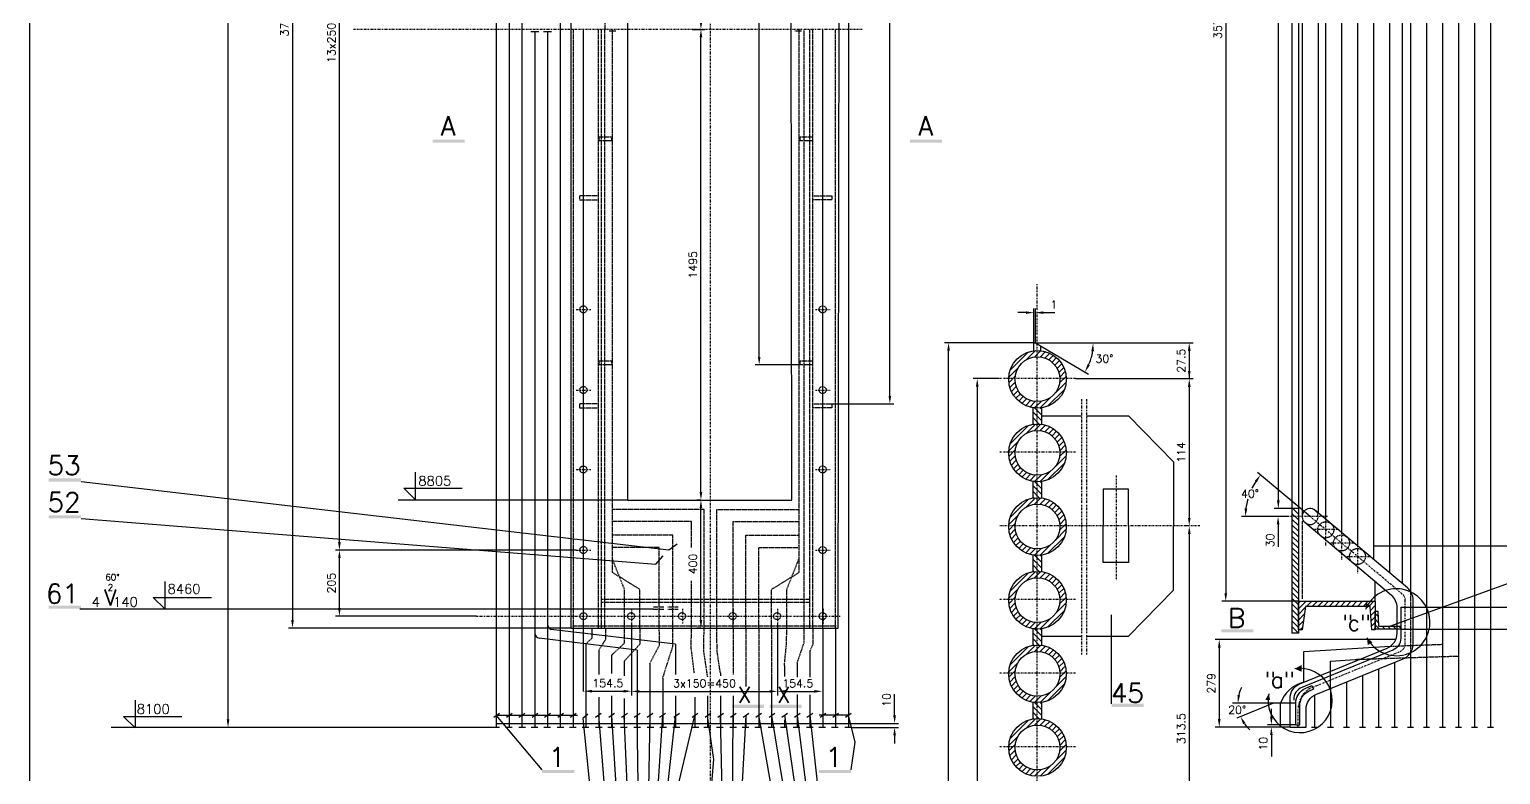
# Model space of a CAD drawing. Extents: x 5 to 1183, y 5 to 835.
# Drawn here: x 5 to 464.7, y 252.5 to 485.2 of the extents above; entities that cross this region are included whole.
import ezdxf
from ezdxf.enums import TextEntityAlignment as Align

# ---------------------------------------------------------------- set-up
doc = ezdxf.new("R2010")
doc.units = 0
doc.header["$MEASUREMENT"] = 0
doc.linetypes.add('DASHDOT', pattern=[1, 0.5, -0.25, 0, -0.25])
doc.linetypes.add('HIDDEN', pattern=[0.375, 0.25, -0.125])
doc.layers.get('0').update_dxf_attribs({"linetype": 'CONTINUOUS'})
for name, color, linetype in [('CIENKA', 3, 'CONTINUOUS'), ('KRESKA', 6, 'HIDDEN'), ('OSIE', 1, 'DASHDOT')]:
    doc.layers.add(name, color=color, linetype=linetype)
doc.styles.add('ROMANS', font='romans')

# ---------------------------------------------------------------- blocks, each defined once
blk = doc.blocks.new('*X46')
at = {"color": 0}
for p, q in [((311.46, 125.85), (317.15, 131.53)), ((316.36, 128.98), (319.36, 131.97)), ((319.09, 129.94), (321.08, 131.93)), ((320.86, 129.94), (322.55, 131.63)), ((322.3, 129.61), (323.83, 131.14)), ((323.51, 129.05), (324.96, 130.51)), ((324.54, 128.32), (325.96, 129.74)), ((325.42, 127.43), (326.84, 128.85)), ((311.02, 123.64), (314.02, 126.64)), ((326.13, 126.37), (327.59, 127.83)), ((326.66, 125.14), (328.21, 126.68)), ((326.97, 123.67), (328.68, 125.38)), ((311.07, 121.91), (313.06, 123.91)), ((311.37, 120.45), (313.05, 122.13)), ((311.86, 119.17), (313.39, 120.7)), ((323.17, 114.57), (328.42, 119.83)), ((325.51, 118.69), (328.96, 122.13)), ((326.9, 121.84), (328.96, 123.89)), ((312.49, 118.04), (313.94, 119.49)), ((313.26, 117.04), (314.68, 118.45)), ((314.15, 116.16), (315.57, 117.58)), ((315.16, 115.41), (316.62, 116.87)), ((316.31, 114.79), (317.86, 116.33)), ((317.61, 114.32), (319.32, 116.03)), ((319.1, 114.04), (321.15, 116.09)), ((320.87, 114.04), (324.31, 117.48))]:
    blk.add_line(p, q, dxfattribs=at)
blk = doc.blocks.new('*X48')
at = {"color": 0}
for p, q in [((321.35, 109.99), (318.65, 112.68)), ((320.57, 108.99), (318.65, 110.91)), ((321.35, 111.76), (319.06, 114.05)), ((321.35, 113.52), (320.83, 114.04)), ((318.86, 108.94), (318.65, 109.15))]:
    blk.add_line(p, q, dxfattribs=at)
blk = doc.blocks.new('*X54')
at = {"color": 0}
for p, q in [((401.54, 304.31), (403.92, 306.69)), ((401.54, 306.08), (402.15, 306.69)), ((401.54, 302.54), (403.67, 304.68)), ((404.06, 305.07), (405.68, 306.69)), ((405.83, 305.07), (407.45, 306.69)), ((407.6, 305.07), (409.22, 306.69)), ((409.37, 305.07), (410.99, 306.69)), ((411.13, 305.07), (412.75, 306.69)), ((412.9, 305.07), (414.52, 306.69)), ((414.67, 305.07), (416.29, 306.69)), ((416.44, 305.07), (418.06, 306.69)), ((418.2, 305.07), (419.83, 306.69)), ((419.97, 305.07), (421.59, 306.69)), ((421.74, 305.07), (423.36, 306.69)), ((423.51, 305.07), (425.13, 306.69)), ((424.03, 303.82), (425.55, 305.34)), ((424.16, 302.18), (425.55, 303.57)), ((401.54, 300.77), (403.38, 302.62)), ((401.54, 299.01), (403.1, 300.57)), ((424.29, 300.55), (425.55, 301.8)), ((424.42, 298.91), (425.55, 300.03)), ((402.02, 297.72), (402.81, 298.51)), ((425, 297.72), (425.55, 298.27))]:
    blk.add_line(p, q, dxfattribs=at)
blk = doc.blocks.new('*X55')
at = {"color": 0}
for p, q in [((401.54, 333.85), (399.75, 335.64)), ((401.54, 335.62), (401.52, 335.64)), ((401.54, 332.09), (399.51, 334.11)), ((401.54, 330.32), (399.51, 332.34)), ((401.54, 328.55), (399.51, 330.57)), ((401.54, 326.78), (399.51, 328.81)), ((401.54, 325.02), (399.51, 327.04)), ((401.54, 323.25), (399.51, 325.27)), ((401.54, 321.48), (399.51, 323.5)), ((401.54, 319.71), (399.51, 321.74)), ((401.54, 317.94), (399.51, 319.97)), ((401.54, 316.18), (399.51, 318.2)), ((401.54, 314.41), (399.51, 316.43)), ((401.54, 312.64), (399.51, 314.66)), ((401.54, 310.87), (399.51, 312.9)), ((401.54, 309.11), (399.51, 311.13)), ((401.54, 307.34), (399.51, 309.36)), ((401.54, 305.57), (399.51, 307.59)), ((401.54, 303.8), (399.51, 305.83)), ((401.54, 302.04), (399.51, 304.06)), ((401.54, 300.27), (399.51, 302.29)), ((401.54, 298.5), (399.51, 300.52)), ((401.54, 296.73), (399.51, 298.75)), ((399.81, 296.69), (399.51, 296.99))]:
    blk.add_line(p, q, dxfattribs=at)
blk = doc.blocks.new('*X56')
at = {"color": 0}
for p, q in [((426.42, 301.9), (425.52, 302.8)), ((426.51, 300.04), (425.52, 301.03)), ((426.83, 297.96), (425.52, 299.27)), ((428.6, 297.96), (427.66, 298.89)), ((430.36, 297.96), (429.43, 298.89)), ((432.13, 297.96), (431.19, 298.89)), ((433.48, 298.38), (432.96, 298.89))]:
    blk.add_line(p, q, dxfattribs=at)

msp = doc.modelspace()

# ---------------------------------------------------------------- linework, layer by layer
for p, q in [((150.89, 744.24), (150.89, 267.26)), ((170.89, 744.24), (170.89, 267.26)), ((260.91, 744.24), (260.91, 267.26)), ((154.89, 716.94), (154.89, 267.26)), ((158.89, 716.94), (158.89, 267.26)), ((174.19, 676.37), (174.19, 298.3)), ((257.76, 298.3), (258.19, 676.37)), ((191.89, 644.98), (191.89, 338.28)), ((243.26, 338.28), (242.73, 644.98)), ((399.51, 504.78), (399.51, 335.64)), ((401.54, 504.78), (401.54, 335.64)), ((433.96, 504.78), (433.96, 312.22)), ((436.54, 504.78), (436.54, 309.8)), ((441.54, 504.78), (441.54, 267.36)), ((456.54, 504.78), (456.54, 267.36)), ((461.54, 504.78), (461.54, 267.36)), ((402.68, 496.26), (402.68, 332.88)), ((407.68, 496.26), (407.68, 334.29)), ((410.02, 496.26), (410.02, 332.33)), ((415.02, 496.26), (415.02, 328.13)), ((420.02, 496.26), (420.02, 323.93)), ((425.02, 496.26), (425.02, 319.73)), ((430.02, 496.26), (430.02, 315.54)), ((446.54, 496.26), (446.54, 267.36)), ((451.54, 496.26), (451.54, 267.36)), ((161.72, 484.61), (164.14, 484.61)), ((162.89, 484.61), (162.89, 267.26)), ((165.69, 484.61), (168.11, 484.61)), ((166.89, 484.61), (166.89, 267.26)), ((318.9, 384.93), (318.9, 387.41)), ((318.9, 387.41), (319.36, 387.41)), ((319.36, 387.41), (320.95, 386.47)), ((320.95, 386.47), (320.95, 384.93)), ((318.65, 361.9), (318.65, 367.1)), ((321.35, 361.9), (321.35, 367.1)), ((321.35, 364.56), (333.73, 364.56)), ((335.32, 364.56), (348.46, 364.56)), ((348.46, 364.56), (362.54, 350.25)), ((362.54, 350.25), (362.54, 330.18)), ((318.65, 338.9), (318.65, 344.1)), ((321.35, 338.9), (321.35, 344.1)), ((348.46, 341.62), (340.52, 341.62)), ((340.52, 341.62), (340.52, 330.18)), ((348.46, 330.18), (348.46, 341.62)), ((191.89, 338.28), (243.26, 338.28)), ((401.54, 335.64), (399.51, 335.64)), ((399.51, 335.64), (399.51, 296.69)), ((401.54, 335.64), (401.54, 296.69)), ((340.52, 318.73), (340.52, 330.18)), ((348.46, 330.18), (348.46, 318.73)), ((362.54, 310.1), (362.54, 330.18)), ((318.65, 315.9), (318.65, 321.1)), ((321.35, 315.9), (321.35, 321.1)), ((348.46, 318.73), (340.52, 318.73)), ((425.55, 306.69), (425.55, 313.02)), ((348.46, 295.8), (362.54, 310.1)), ((401.54, 297.72), (401.54, 306.69)), ((194.89, 291.42), (164.32, 295.1)), ((206.89, 293.25), (168.04, 297.85)), ((174.19, 298.3), (257.76, 298.3)), ((174.89, 298.3), (174.89, 293.83)), ((252.91, 298.3), (252.91, 267.26)), ((256.91, 298.3), (256.91, 267.26)), ((318.65, 292.9), (318.65, 298.1)), ((321.35, 292.9), (321.35, 298.1)), ((321.35, 295.8), (333.73, 295.8)), ((335.32, 295.8), (348.46, 295.8)), ((401.54, 296.69), (399.51, 296.69)), ((174.89, 293.83), (174.89, 267.26)), ((178.89, 293.35), (178.89, 267.26)), ((182.89, 291.42), (182.89, 283.76)), ((186.89, 289.8), (186.89, 284.15)), ((194.89, 291.42), (194.89, 267.26)), ((206.89, 293.25), (206.89, 283.76)), ((248.91, 291.26), (248.91, 282.95)), ((403.19, 290.98), (430.24, 292.62)), ((403.19, 281.4), (403.19, 290.98)), ((436.54, 290.54), (436.54, 267.36)), ((190.89, 287.97), (190.89, 283.39)), ((198.89, 287.26), (198.89, 267.26)), ((240.91, 286.58), (240.91, 283.13)), ((244.91, 287.39), (244.91, 283)), ((426.54, 285.53), (426.54, 267.36)), ((431.54, 287.58), (431.54, 267.36)), ((202.89, 282.66), (202.89, 267.26)), ((216.91, 283.13), (216.91, 283.02)), ((220.91, 284.28), (220.91, 283.39)), ((224.91, 284.04), (224.91, 283.76)), ((228.91, 284.04), (228.91, 280.04)), ((232.91, 283.81), (232.91, 267.26)), ((236.91, 284.04), (236.91, 267.26)), ((416.54, 281.45), (416.54, 267.36)), ((421.54, 283.49), (421.54, 267.36)), ((182.89, 276.72), (182.89, 267.26)), ((186.89, 277.09), (186.89, 267.26)), ((190.89, 276.33), (190.89, 267.26)), ((206.89, 277.09), (206.89, 267.26)), ((212.91, 276.72), (212.91, 267.26)), ((216.91, 277.09), (216.91, 267.26)), ((220.91, 277.09), (220.91, 267.26)), ((224.91, 277.09), (224.91, 267.26)), ((244.91, 277.56), (244.91, 267.26)), ((248.91, 277.48), (248.91, 267.26)), ((405.75, 280.36), (406.24, 279.26)), ((406.54, 277.33), (406.54, 267.36)), ((411.54, 279.41), (411.54, 267.36)), ((318.65, 269.9), (318.65, 275.1)), ((321.35, 269.9), (321.35, 275.1)), ((395.9, 267.36), (395.9, 274.79)), ((151.9, 267.26), (149.8, 267.26)), ((155.83, 267.26), (153.74, 267.26)), ((159.99, 267.26), (157.89, 267.26)), ((163.88, 267.26), (161.79, 267.26)), ((167.82, 267.26), (165.73, 267.26)), ((171.97, 267.26), (169.88, 267.26)), ((175.87, 267.26), (173.78, 267.26)), ((179.81, 267.26), (177.71, 267.26)), ((183.96, 267.26), (181.86, 267.26)), ((187.86, 267.26), (185.76, 267.26)), ((191.79, 267.26), (189.7, 267.26)), ((195.95, 267.26), (193.85, 267.26)), ((200.1, 267.26), (198, 267.26)), ((204.03, 267.26), (201.94, 267.26)), ((208.19, 267.26), (206.09, 267.26)), ((214.14, 267.26), (212.05, 267.26)), ((217.83, 267.26), (215.73, 267.26)), ((221.76, 267.26), (219.67, 267.26)), ((225.91, 267.26), (223.82, 267.26)), ((229.81, 267.26), (227.72, 267.26)), ((228.91, 270.03), (228.91, 267.26)), ((233.75, 267.26), (231.65, 267.26)), ((237.9, 267.26), (235.81, 267.26)), ((241.8, 267.26), (239.7, 267.26)), ((240.91, 269.66), (240.91, 267.26)), ((245.73, 267.26), (243.64, 267.26)), ((249.89, 267.26), (247.79, 267.26)), ((253.79, 267.26), (251.69, 267.26)), ((257.72, 267.26), (255.63, 267.26)), ((261.87, 267.26), (259.78, 267.26)), ((398.91, 267.36), (395.9, 267.36)), ((398.91, 267.36), (403.91, 267.36)), ((400.73, 268.11), (401.93, 268.11)), ((405.62, 267.36), (407.46, 267.36)), ((410.62, 267.36), (412.46, 267.36)), ((415.62, 267.36), (417.46, 267.36)), ((420.62, 267.36), (422.46, 267.36)), ((425.62, 267.36), (427.46, 267.36)), ((430.62, 267.36), (432.46, 267.36)), ((435.62, 267.36), (437.46, 267.36)), ((440.62, 267.36), (442.46, 267.36)), ((445.62, 267.36), (447.46, 267.36)), ((450.62, 267.36), (452.46, 267.36)), ((455.62, 267.36), (457.46, 267.36)), ((460.62, 267.36), (462.46, 267.36))]:
    msp.add_line(p, q)
msp.add_lwpolyline([(5, 5), (1183, 5), (1183, 835), (5, 835)], close=True)
for points in [[(398.91, 267.33), (398.91, 276.29, -0.304675), (402.02, 280.92), (429.28, 292.06, 0.304675), (432.39, 296.68), (432.39, 304.68, 0.221594), (430.6, 308.51), (403.56, 331.22)], [(403.91, 267.33), (403.91, 272.93, -0.304675), (407.02, 277.56), (434.28, 288.7, 0.304675), (437.39, 293.33), (437.39, 307.02, 0.221594), (435.6, 310.84), (406.54, 335.25)], [(433.5, 304.85), (433.5, 295.09, -0.304598), (431.02, 291.39), (402.59, 279.77, 0.31379), (400.11, 275.93), (400.11, 275.78)], [(400.73, 268.11), (400.73, 274.86, -0.294752), (403.67, 279.42), (405.75, 280.36)], [(401.93, 268.11), (401.93, 274.09, -0.294752), (404.87, 278.64), (406.24, 279.26)]]:
    msp.add_lwpolyline(points, format="xyb")
for points in [[(401.54, 306.69), (425.55, 306.69), (425.55, 297.72), (424.52, 297.72), (423.93, 305.07), (403.73, 305.07), (402.7, 297.72), (401.54, 297.72)], [(425.52, 303.6), (426.33, 303.6), (426.57, 298.89), (433.48, 298.89), (433.48, 297.96), (425.52, 297.96), (425.52, 303.56)], [(411.54, 279.41), (411.54, 287.92), (419.29, 288.52)]]:
    msp.add_lwpolyline(points)
for centre, radius in [((320, 376), 9), ((320, 376), 7), ((320, 353), 9), ((320, 353), 7), ((320, 330), 9), ((320, 330), 7), ((320, 307), 9), ((320, 307), 7), ((320, 284), 9), ((320, 284), 7), ((320, 261), 9), ((320, 261), 7)]:
    msp.add_circle(centre, radius)
for centre, radius, start, end in [((405.17, 333.14), 2.5, 49.9779, 229.9779), ((168.9, 299.68), 2.02, 184.3069, 244.6675), ((164.66, 296.85), 1.78, 184.8446, 258.9428), ((405.77, 271.24), 10.48, 104.229, 160.1919)]:
    msp.add_arc(centre, radius, start, end)
at = {"layer": 'CIENKA'}
for p, q in [((67.06, 269.76), (67.06, 741.74)), ((87.21, 673.87), (87.21, 300.8)), ((378.83, 663.97), (378.83, 309.19)), ((101.87, 325.14), (101.87, 648.28)), ((395.25, 642.5), (395.25, 338.14)), ((273.87, 370.8), (273.87, 625.8)), ((233.04, 382.98), (233.04, 588.5)), ((178.14, 278.45), (178.14, 485.24)), ((212.24, 485.24), (216.09, 485.24)), ((212.24, 485.24), (216.09, 485.24)), ((214.84, 340.78), (214.84, 482.74)), ((252.91, 298.3), (252.91, 485.24)), ((316.4, 396.8), (313.9, 396.8)), ((318.9, 387.41), (318.9, 398.05)), ((319.36, 387.41), (319.36, 398.05)), ((321.86, 396.8), (324.36, 396.8)), ((324.36, 396.8), (325.41, 396.8)), ((318.9, 387.41), (290.96, 387.41)), ((319.36, 387.41), (368.68, 387.41)), ((320.95, 386.47), (335.92, 377.63)), ((292.21, 83.84), (292.21, 384.91)), ((367.43, 384.87), (367.43, 382.37)), ((367.43, 382.37), (367.43, 376.18)), ((245.84, 380.48), (231.79, 380.48)), ((308, 376.18), (299.92, 376.18)), ((301.17, 373.68), (301.17, 102.5)), ((331.87, 376.18), (368.68, 376.18)), ((367.43, 376.11), (366.18, 376.11)), ((367.43, 373.61), (367.43, 332.68)), ((255.79, 368.3), (275.12, 368.3)), ((125.59, 346.98), (125.59, 338.41)), ((405.17, 333.14), (388.76, 346.92)), ((21.15, 344.02), (204.84, 322.74)), ((125.59, 338.41), (122.02, 341.96)), ((122.02, 341.96), (140.21, 341.96)), ((191.89, 338.28), (120.21, 338.28)), ((214.84, 338.28), (213.59, 338.28)), ((214.84, 338.28), (213.59, 338.28)), ((214.84, 300.8), (214.84, 335.78)), ((395.25, 335.64), (393.93, 335.64)), ((399.51, 335.64), (394, 335.64)), ((21.15, 332.51), (200.76, 318.3)), ((398.2, 333.14), (383.74, 333.14)), ((395.18, 333.14), (393.93, 333.14)), ((367.43, 330.18), (366.18, 330.18)), ((367.43, 330.18), (366.18, 330.18)), ((367.43, 327.68), (367.43, 206.08)), ((395.18, 330.64), (395.18, 328.14)), ((395.18, 328.14), (395.18, 323.64)), ((175.83, 322.64), (100.62, 322.64)), ((175.83, 322.64), (100.62, 322.64)), ((204.84, 322.74), (207.44, 324.6)), ((425.02, 323.95), (524.98, 323.95)), ((101.87, 304.51), (101.87, 320.14)), ((200.76, 318.3), (203, 320.89)), ((47.28, 312.83), (47.28, 304.26)), ((430.09, 298.87), (469.77, 313.3)), ((200.03, 304.18), (20.74, 304.18)), ((43.7, 307.81), (61.9, 307.81)), ((47.28, 304.26), (43.7, 307.81)), ((401.54, 306.69), (377.58, 306.69)), ((433.5, 304.85), (491.71, 304.85)), ((144.75, 302.01), (100.62, 302.01)), ((193.13, 299.71), (193.13, 279.18)), ((193.13, 299.71), (193.13, 277.28)), ((238.77, 299.71), (238.77, 277.28)), ((238.77, 299.71), (238.77, 277.28)), ((343.14, 274.68), (343.14, 302.45)), ((174.19, 298.3), (85.96, 298.3)), ((214.84, 298.3), (213.59, 298.3)), ((252.91, 298.3), (252.91, 277.28)), ((431.97, 294.69), (375.55, 294.69)), ((433.48, 297.96), (480.84, 297.96)), ((376.8, 292.19), (376.8, 269.86)), ((178.14, 278.45), (178.14, 279.83)), ((180.65, 278.58), (190.75, 278.58)), ((195.63, 278.53), (236.27, 278.53)), ((240.43, 278.53), (250.53, 278.53)), ((275.35, 273.54), (275.35, 277.68)), ((38, 275.73), (38, 267.15)), ((150.07, 270.42), (151.87, 271.67)), ((154.04, 270.42), (155.85, 271.67)), ((157.98, 270.42), (159.78, 271.67)), ((162.06, 270.42), (163.86, 271.67)), ((165.99, 270.42), (167.8, 271.67)), ((170.07, 270.42), (171.88, 271.67)), ((174.01, 270.42), (175.81, 271.67)), ((179.53, 271.36), (177.9, 270.05)), ((181.88, 270.42), (183.68, 271.67)), ((186.06, 270.42), (187.87, 271.67)), ((190.04, 270.42), (191.84, 271.67)), ((194.01, 270.42), (195.81, 271.67)), ((198.02, 270.42), (199.82, 271.67)), ((201.91, 270.42), (203.72, 271.67)), ((206.36, 270.42), (208.16, 271.67)), ((212.1, 270.42), (213.9, 271.67)), ((216.18, 270.42), (217.98, 271.67)), ((220.07, 270.42), (221.88, 271.67)), ((224.05, 270.42), (225.85, 271.67)), ((228.02, 270.42), (229.82, 271.67)), ((231.99, 270.42), (233.79, 271.67)), ((236.11, 270.42), (237.91, 271.67)), ((240.08, 270.42), (241.88, 271.67)), ((244.05, 270.42), (245.85, 271.67)), ((247.95, 270.42), (249.75, 271.67)), ((252.06, 270.42), (253.87, 271.67)), ((256.04, 270.42), (257.84, 271.67)), ((260.01, 270.42), (261.81, 271.67)), ((275.35, 271.04), (275.35, 273.54)), ((400.73, 274.86), (380.99, 274.86)), ((393.8, 274.86), (382.3, 270.16)), ((393.09, 270.61), (393.09, 273.11)), ((149.8, 267.26), (30.54, 267.26)), ((38, 267.15), (34.43, 270.71)), ((34.43, 270.71), (52.62, 270.71)), ((165.19, 253.99), (150.89, 271.05)), ((150.89, 271.05), (176.24, 271.05)), ((150.89, 268.54), (276.47, 268.54)), ((177.9, 270.05), (183.3, 218.26)), ((187.24, 218.12), (182.89, 271.12)), ((186.89, 270.99), (190.25, 218.2)), ((193.08, 218.24), (190.89, 271.01)), ((195.66, 218.18), (194.89, 271.03)), ((198.89, 271.03), (197.84, 218.25)), ((199.49, 218.24), (202.89, 271.1)), ((201.19, 218.54), (206.89, 270.79)), ((204.15, 234.31), (212.91, 270.99)), ((218.88, 257.27), (216.91, 270.93)), ((222.49, 206.41), (220.91, 271)), ((224.48, 206.41), (224.91, 271.02)), ((226.43, 223.8), (228.92, 271.05)), ((248.09, 185.1), (232.91, 271.06)), ((236.91, 270.98), (251.05, 185.1)), ((240.98, 271.05), (253.33, 185.1)), ((244.91, 271.02), (255.64, 185.1)), ((248.91, 271.09), (258.27, 185.1)), ((260.91, 271.05), (251.81, 271.05)), ((263.08, 262.63), (260.91, 271.05)), ((261.87, 267.26), (276.6, 267.26)), ((274.63, 268.54), (276.6, 268.54)), ((391.84, 267.36), (375.55, 267.36)), ((400.73, 268.11), (391.84, 268.11)), ((395.9, 267.36), (391.84, 267.36)), ((261.77, 253.99), (263.08, 262.63)), ((275.35, 264.76), (275.35, 262.26)), ((393.09, 264.86), (393.09, 262.36)), ((393.09, 262.36), (393.09, 258.22)), ((216.89, 234.29), (218.88, 257.27))]:
    msp.add_line(p, q, dxfattribs=at)
for centre, radius, start, end in [((316.76, 388.98), 21.02, 336.1694, 346.4584), ((316.37, 387.25), 21.02, 349.8249, 353.1807), ((405.17, 333.14), 20.17, 147.0831, 154.0581), ((405.17, 333.14), 20.17, 164.4002, 172.8948), ((432.19, 300.12), 10.46, 208.0481, 157.5172), ((402.08, 275.68), 10.04, 167.9748, 99.7922), ((393.8, 274.86), 11.18, 154.312, 167.156), ((393.8, 274.86), 11.18, 215.0653, 227.9093)]:
    msp.add_arc(centre, radius, start, end, dxfattribs=at)
for points in [[(214.42, 487.74), (215.26, 487.74), (214.84, 485.24)], [(214.42, 482.74), (215.26, 482.74), (214.84, 485.24)], [(316.4, 397.21), (316.4, 396.38), (318.9, 396.8)], [(321.86, 397.21), (321.86, 396.38), (319.36, 396.8)], [(291.8, 384.91), (292.63, 384.91), (292.21, 387.41)], [(336.82, 384.78), (337.65, 384.73), (337.38, 387.25)], [(367.01, 384.87), (367.84, 384.87), (367.43, 387.37)], [(232.62, 382.98), (233.45, 382.98), (233.04, 380.48)], [(336.36, 380.3), (335.62, 380.68), (334.84, 378.26)], [(367.01, 378.61), (367.84, 378.61), (367.43, 376.11)], [(300.75, 373.68), (301.58, 373.68), (301.17, 376.18)], [(367.01, 373.61), (367.84, 373.61), (367.43, 376.11)], [(273.45, 370.8), (274.29, 370.8), (273.87, 368.3)], [(387.9, 344.35), (388.57, 343.85), (389.72, 346.11)], [(214.42, 340.78), (215.26, 340.78), (214.84, 338.28)], [(214.42, 335.78), (215.26, 335.78), (214.84, 338.28)], [(385.56, 335.61), (384.73, 335.66), (384.99, 333.14)], [(394.84, 338.14), (395.67, 338.14), (395.25, 335.64)], [(367.01, 332.68), (367.84, 332.68), (367.43, 330.18)], [(394.77, 330.64), (395.6, 330.64), (395.18, 333.14)], [(367.01, 327.68), (367.84, 327.68), (367.43, 330.18)], [(101.45, 325.14), (102.29, 325.14), (101.87, 322.64)], [(101.45, 320.14), (102.29, 320.14), (101.87, 322.64)], [(378.41, 309.19), (379.24, 309.19), (378.83, 306.69)], [(101.45, 304.51), (102.29, 304.51), (101.87, 302.01)], [(422.52, 304.12), (422.59, 306.19), (424.03, 305.35)], [(86.79, 300.8), (87.63, 300.8), (87.21, 298.3)], [(214.42, 300.8), (215.26, 300.8), (214.84, 298.3)], [(376.39, 292.19), (377.22, 292.19), (376.8, 294.69)], [(422.96, 295.21), (423.2, 293.01), (424.68, 293.85)], [(400.37, 285.57), (402.51, 286.76), (402.51, 284.67)], [(180.75, 278.99), (180.75, 278.16), (178.25, 278.58)], [(190.69, 278.99), (190.69, 278.16), (193.19, 278.58)], [(195.63, 278.95), (195.63, 278.12), (193.13, 278.53)], [(236.27, 278.95), (236.27, 278.12), (238.77, 278.53)], [(241.33, 278.95), (241.33, 278.12), (238.83, 278.53)], [(250.27, 278.95), (250.27, 278.12), (252.77, 278.53)], [(383.32, 277.3), (382.49, 277.39), (382.63, 274.86)], [(392.26, 277.77), (391.21, 275.88), (392.69, 275.88)], [(66.65, 269.76), (67.48, 269.76), (67.06, 267.26)], [(274.93, 271.04), (275.77, 271.04), (275.35, 268.54)], [(274.93, 264.76), (275.77, 264.76), (275.35, 267.26)], [(376.39, 269.86), (377.22, 269.86), (376.8, 267.36)], [(384.29, 268.24), (385.02, 268.64), (383.46, 270.64)], [(392.67, 270.61), (393.5, 270.61), (393.09, 268.11)], [(392.67, 264.86), (393.5, 264.86), (393.09, 267.36)]]:
    msp.add_solid(points, dxfattribs=at)
for points in [[(130.97, 450.85), (130.97, 449.85), (140.97, 450.85), (140.97, 449.85)], [(280.19, 450.85), (280.19, 449.85), (290.19, 450.85), (290.19, 449.85)], [(11.01, 345.02), (11.01, 344.02), (21.15, 345.02), (21.15, 344.02)], [(11.01, 333.51), (11.01, 332.51), (21.15, 333.51), (21.15, 332.51)], [(11.01, 305.3), (11.01, 304.3), (21.15, 305.3), (21.15, 304.3)], [(377.42, 297.91), (377.42, 296.91), (387.46, 297.91), (387.46, 296.91)], [(224.52, 274.32), (224.52, 273.32), (234.52, 274.32), (234.52, 273.32)], [(236.32, 274.32), (236.32, 273.32), (246.32, 274.32), (246.32, 273.32)], [(343.14, 274.68), (343.14, 273.68), (353.22, 274.68), (353.22, 273.68)], [(165.19, 253.99), (165.19, 252.99), (175.27, 253.99), (175.27, 252.99)], [(251.69, 253.99), (251.69, 252.99), (261.77, 253.99), (261.77, 252.99)]]:
    msp.add_trace(points, dxfattribs=at)
at = {"layer": 'KRESKA'}
for p, q in [((184.84, 676.37), (184.84, 485.24)), ((175.04, 298.3), (175.04, 485.24)), ((182.82, 298.3), (182.82, 485.24)), ((183.72, 298.3), (183.72, 485.24)), ((184.84, 298.3), (184.84, 485.24)), ((186.13, 484.82), (188.33, 484.82)), ((187.15, 319.95), (187.15, 485.24)), ((244.18, 484.82), (246.38, 484.82)), ((245.48, 319.95), (245.48, 485.24)), ((247.11, 293.82), (247.11, 485.24)), ((248.91, 298.3), (248.91, 485.24)), ((249.81, 298.3), (249.81, 485.24)), ((256.91, 298.3), (256.91, 485.24)), ((182.82, 433.3), (176.85, 433.3)), ((176.85, 433.3), (176.85, 432.05)), ((249.81, 433.3), (255.79, 433.3)), ((255.79, 433.3), (255.79, 432.05)), ((176.85, 432.05), (182.82, 432.05)), ((255.79, 432.05), (249.81, 432.05)), ((176.85, 368.3), (176.85, 367.05)), ((182.82, 368.3), (176.85, 368.3)), ((249.81, 368.3), (255.79, 368.3)), ((255.79, 368.3), (255.79, 367.05)), ((176.85, 367.05), (182.82, 367.05)), ((255.79, 367.05), (249.81, 367.05)), ((215.82, 335.37), (187.15, 335.37)), ((211.84, 331.53), (187.15, 331.53)), ((211.84, 323.48), (211.84, 331.53)), ((215.82, 298.3), (215.82, 335.37)), ((219.81, 298.3), (219.81, 335.37)), ((219.81, 335.37), (245.48, 335.37)), ((224.91, 298.3), (224.91, 331.53)), ((224.91, 331.53), (245.48, 331.53)), ((402.73, 331.69), (402.73, 307.45)), ((206.04, 327.35), (187.15, 327.35)), ((206.04, 298.3), (206.04, 327.35)), ((228.91, 298.3), (228.91, 327.35)), ((228.91, 327.35), (245.48, 327.35)), ((201.82, 323.45), (187.15, 323.45)), ((201.82, 298.3), (201.82, 323.45)), ((232.91, 298.3), (232.91, 323.45)), ((232.91, 323.45), (245.48, 323.45)), ((187.15, 315.68), (187.15, 319.95)), ((190.94, 310.38), (187.15, 319.95)), ((241.69, 310.38), (245.48, 319.95)), ((245.48, 315.68), (245.48, 319.95)), ((195.72, 310.38), (187.15, 315.68)), ((211.84, 298.3), (211.84, 313.09)), ((236.91, 310.38), (245.48, 315.68)), ((190.94, 298.3), (190.94, 310.38)), ((195.72, 298.3), (195.72, 310.38)), ((236.91, 298.3), (236.91, 310.38)), ((241.69, 298.3), (241.69, 310.38)), ((436.54, 309.8), (436.54, 290.54)), ((183.71, 307.32), (248.91, 307.32)), ((183.71, 306.4), (248.91, 306.4)), ((200.03, 304.94), (203.27, 304.94)), ((200.03, 304.18), (203.27, 304.18)), ((204.5, 304.94), (207.75, 304.94)), ((204.5, 304.18), (207.75, 304.18)), ((174.72, 299.03), (257.22, 299.03)), ((180.73, 295.1), (178.89, 293.35)), ((180.73, 298.3), (180.73, 295.1)), ((184.98, 294.63), (182.89, 291.42)), ((184.98, 298.3), (184.98, 294.63)), ((190.82, 298.3), (190.82, 293.48)), ((195.73, 298.3), (195.73, 293.25)), ((201.9, 293.04), (201.82, 298.3)), ((206.05, 292.57), (206.04, 298.3)), ((211.83, 291.89), (211.84, 298.3)), ((215.73, 291.18), (215.82, 298.3)), ((219.88, 291.18), (219.81, 298.3)), ((224.91, 298.3), (224.91, 284.04)), ((228.91, 298.3), (228.91, 284.04)), ((232.91, 298.3), (232.91, 283.81)), ((236.91, 298.3), (236.91, 284.04)), ((241.55, 293.04), (241.69, 298.3)), ((249.81, 298.3), (249.81, 293.25)), ((190.82, 293.48), (186.89, 289.8)), ((195.73, 293.25), (190.89, 287.97)), ((198.89, 287.26), (201.9, 293.04)), ((202.89, 282.66), (206.05, 292.57)), ((212.78, 284.17), (211.83, 291.89)), ((216.91, 283.13), (215.73, 291.18)), ((220.91, 284.28), (219.88, 291.18)), ((240.91, 286.58), (241.55, 293.04)), ((244.91, 287.39), (247.11, 293.82)), ((249.81, 293.25), (248.91, 291.26)), ((430.24, 292.62), (446.56, 293.23))]:
    msp.add_line(p, q, dxfattribs=at)
for points in [[(186.92, 450.48), (183.06, 450.48), (183.06, 451.71), (186.92, 451.71)], [(249.71, 450.48), (245.84, 450.48), (245.84, 451.71), (249.71, 451.71)], [(186.92, 380.48), (183.06, 380.48), (183.06, 381.71), (186.92, 381.71)], [(249.71, 380.48), (245.84, 380.48), (245.84, 381.71), (249.71, 381.71)]]:
    msp.add_lwpolyline(points, close=True, dxfattribs=at)
msp.add_lwpolyline([(419.29, 288.52), (451.47, 289.56)], dxfattribs=at)
for centre, radius in [((178.1, 397.82), 1.1), ((252.87, 397.82), 1.1), ((178.1, 372.66), 1.1), ((252.87, 372.66), 1.1), ((178.1, 347.82), 1.1), ((252.87, 347.82), 1.1), ((410.09, 329), 2.5), ((415, 324.86), 2.5), ((178.1, 322.67), 1.1), ((252.87, 322.67), 1.1), ((419.99, 320.64), 2.5), ((178.14, 302.01), 1.1), ((193.01, 302.01), 1.1), ((208.93, 302.01), 1.1), ((224.75, 302.01), 1.1), ((238.65, 302.01), 1.1), ((252.87, 302.01), 1.1)]:
    msp.add_circle(centre, radius, dxfattribs=at)
msp.add_arc((405.17, 333.14), 2.5, 231.163, 51.163, dxfattribs=at)
at = {"layer": 'OSIE'}
for p, q in [((217.82, 190.52), (217.82, 769.54)), ((265.18, 485.24), (106.19, 485.24)), ((319.94, 69.86), (319.94, 405.69)), ((175.83, 397.79), (180.41, 397.79)), ((250.6, 397.79), (255.18, 397.79)), ((175.83, 372.63), (180.41, 372.63)), ((250.6, 372.63), (255.18, 372.63)), ((331.87, 376.18), (308, 376.18)), ((333.73, 369.79), (333.73, 290.08)), ((335.32, 369.79), (335.32, 290.08)), ((331.87, 353.18), (308, 353.18)), ((175.83, 347.79), (180.41, 347.79)), ((250.6, 347.79), (255.18, 347.79)), ((344.6, 345.94), (344.6, 313.25)), ((410.67, 333.14), (398.2, 333.14)), ((409.96, 332.51), (409.96, 323.92)), ((370.69, 330.18), (308, 330.18)), ((406.58, 329.13), (414.06, 329.13)), ((415.02, 328.24), (415.02, 319.64)), ((175.83, 322.64), (180.41, 322.64)), ((250.6, 322.64), (255.18, 322.64)), ((411.65, 324.86), (419.12, 324.86)), ((420.01, 324.02), (420.01, 315.42)), ((416.64, 320.64), (424.11, 320.64)), ((193.13, 304.33), (193.13, 299.71)), ((209.05, 304.33), (209.05, 299.71)), ((224.87, 304.33), (224.87, 299.71)), ((238.77, 304.33), (238.77, 299.71)), ((252.99, 304.33), (252.99, 299.71)), ((331.87, 307.18), (308, 307.18)), ((144.75, 302.01), (258.37, 302.01)), ((331.87, 284.18), (308, 284.18)), ((331.87, 261.18), (308, 261.18))]:
    msp.add_line(p, q, dxfattribs=at)
msp.add_lwpolyline([(401.41, 267.33), (401.41, 272.93, -0.304675), (406.08, 279.88), (433.33, 291.01, 0.304675), (434.89, 293.33), (434.89, 307.02, 0.221594), (433.99, 308.93), (405.17, 333.14)], format="xyb", dxfattribs=at)

# ---------------------------------------------------------------- block references
at = {"layer": 'CIENKA'}
for name, p in [('*X46', (0, 253)), ('*X48', (0, 253)), ('*X46', (0, 230)), ('*X48', (0, 230)), ('*X46', (0, 207)), ('*X55', (0, 0)), ('*X48', (0, 207)), ('*X46', (0, 184)), ('*X54', (0, 0)), ('*X56', (0, 0)), ('*X48', (0, 184)), ('*X46', (0, 161)), ('*X48', (0, 161)), ('*X46', (0, 138))]:
    msp.add_blockref(name, p, dxfattribs=at)

# ---------------------------------------------------------------- texts
at = {"layer": 'CIENKA', "style": 'ROMANS'}
for s, p in [('13x250=3250', (99.37, 486.71)), ('3770', (84.71, 487.34)), ('3570', (376.33, 486.58)), ('1495', (212.34, 411.76)), ('27.5', (364.93, 381.77)), ('114', (364.93, 353.14)), ('30', (392.68, 325.67)), ('400', (212.34, 318.29)), ('205', (99.37, 312.32)), ('279', (374.3, 281.02)), ('10', (272.85, 275.83)), ('313.5', (364.93, 266.88)), ('10', (390.57, 262.16))]:
    msp.add_text(s, height=2.5, rotation=90, dxfattribs=at).set_placement(p, align=Align.MIDDLE_CENTER)
for s, height, p in [('A', 6, (133.5, 452.13)), ('A', 6, (282.72, 452.13)), ('53', 6, (10.7, 346.12)), ('8805', 3, (126.53, 342.77)), ('52', 6, (10.7, 334.62)), ('60%%D', 2, (28.72, 313.17)), ('61', 6, (10.16, 306.03)), ('V', 5, (28.36, 305.33)), ('2', 2, (29.44, 309.96)), ('8460', 3, (48.18, 309.02)), ('4  140', 3, (24.46, 304.96)), ('B', 6, (379.51, 298.45)), ('"', 5, (415.26, 297.41)), ('c"', 5, (416.92, 297.41)), ('45', 6, (342.94, 275.02)), ('"', 5, (391.03, 279.65)), ('a"', 5, (392.91, 279.65)), ('X', 5, (226.36, 274.94)), ('X', 5, (238.6, 274.94)), ('8100', 3, (38.54, 271.52)), ('1', 6, (167.33, 254.97)), ('1', 6, (253.83, 254.97))]:
    msp.add_text(s, height=height, dxfattribs=at).set_placement(p)
for s, p in [('1', (325.11, 399.3)), ('30%%d', (340.92, 382.42)), ('40%%d', (386.41, 340.26)), ('154.5', (185.75, 281.08)), ('3x150=450', (215.95, 281.03)), ('154.5', (245.09, 281.03)), ('20%%d', (382.4, 272.75))]:
    msp.add_text(s, height=2.5, dxfattribs=at).set_placement(p, align=Align.MIDDLE_CENTER)

doc.saveas('drawing.dxf')
